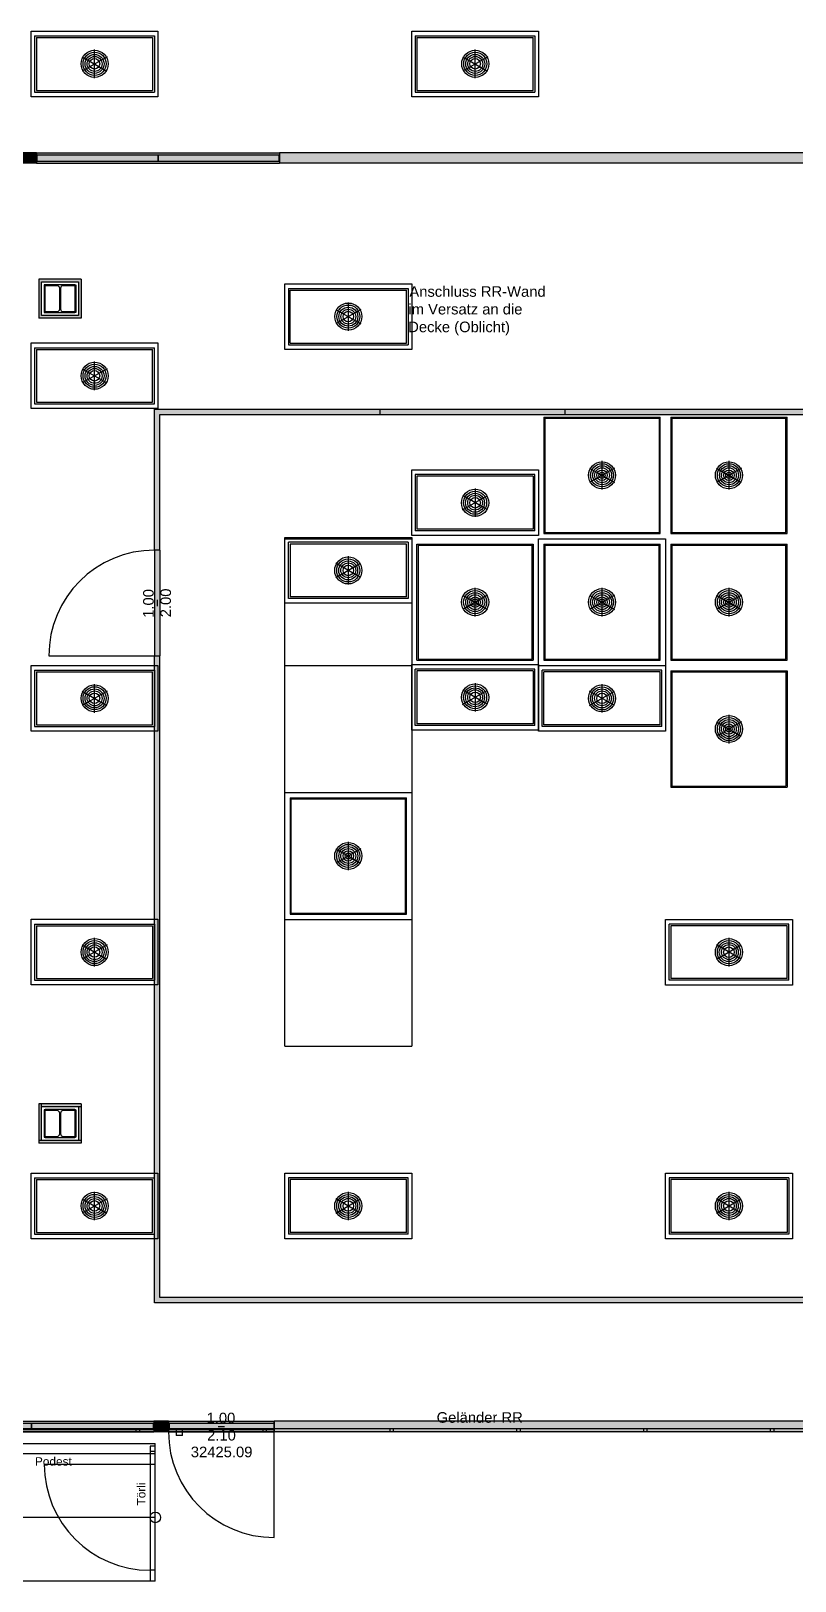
# Model space of a CAD drawing. Header units: inches. Extents: x 0 to 54693, y 0 to 31146.
# Drawn here: x 21302 to 28528, y 2441 to 17099 of the extents above; entities that cross this region are included whole.
import ezdxf
from ezdxf.lldxf.tags import DXFTag

# ---------------------------------------------------------------- set-up
doc = ezdxf.new("R2010")
doc.units = ezdxf.units.IN
doc.header["$MEASUREMENT"] = 0
doc.layers.add('Added', color=3, linetype='Continuous')
doc.styles.get("Standard").update_dxf_attribs({"font": 'arial.ttf'})
tags = doc.linetypes.add('1070_00_1200_Zwischenebene$0$SL3', pattern=[0.2, 0.1, -0.1]).pattern_tags.tags
tags[6:7] = [DXFTag(74, 4), DXFTag(75, 0), DXFTag(340, '0'), DXFTag(46, 1.0), DXFTag(50, 0.0), DXFTag(44, 0.0), DXFTag(45, 0.0)]
tags[4:5] = [DXFTag(74, 4), DXFTag(75, 0), DXFTag(340, '0'), DXFTag(46, 1.0), DXFTag(50, 0.0), DXFTag(44, 0.0), DXFTag(45, 0.0)]
tags = doc.linetypes.add('fein_strichliert', pattern=[4, 1, -2, 1]).pattern_tags.tags
tags[8:9] = [DXFTag(74, 4), DXFTag(75, 0), DXFTag(340, '0'), DXFTag(46, 0.0), DXFTag(50, 0.0), DXFTag(44, 0.0), DXFTag(45, 0.0)]
tags[6:7] = [DXFTag(74, 4), DXFTag(75, 0), DXFTag(340, '0'), DXFTag(46, 0.0), DXFTag(50, 0.0), DXFTag(44, 0.0), DXFTag(45, 0.0)]
tags[4:5] = [DXFTag(74, 4), DXFTag(75, 0), DXFTag(340, '0'), DXFTag(46, 0.0), DXFTag(50, 0.0), DXFTag(44, 0.0), DXFTag(45, 0.0)]
tags = doc.linetypes.add('fein_strichliert-A04HDE1766', pattern=[4, 1, -2, 1]).pattern_tags.tags
tags[8:9] = [DXFTag(74, 4), DXFTag(75, 0), DXFTag(340, '0'), DXFTag(46, 0.0), DXFTag(50, 0.0), DXFTag(44, 0.0), DXFTag(45, 0.0)]
tags[6:7] = [DXFTag(74, 4), DXFTag(75, 0), DXFTag(340, '0'), DXFTag(46, 0.0), DXFTag(50, 0.0), DXFTag(44, 0.0), DXFTag(45, 0.0)]
tags[4:5] = [DXFTag(74, 4), DXFTag(75, 0), DXFTag(340, '0'), DXFTag(46, 0.0), DXFTag(50, 0.0), DXFTag(44, 0.0), DXFTag(45, 0.0)]

msp = doc.modelspace()

# ---------------------------------------------------------------- linework, layer by layer
at = {"layer": 'Added', "linetype": 'fein_strichliert', "lineweight": -2, "ltscale": 0.18}
for p, q in [((21303, 16478), (21303, 17099)), ((21303, 17099), (22503, 17099)), ((22503, 17099), (22503, 16478)), ((24903, 16478), (24903, 17099)), ((24903, 17099), (26103, 17099)), ((26103, 17099), (26103, 16478)), ((22503, 16478), (21303, 16478)), ((26103, 16478), (24903, 16478)), ((23703, 14088), (23703, 14709)), ((23703, 14709), (24903, 14709)), ((24903, 14709), (24903, 14088)), ((21303, 13528), (21303, 14149)), ((21303, 14149), (22503, 14149)), ((22503, 14149), (22503, 13528)), ((24903, 14088), (23703, 14088)), ((22503, 13528), (21303, 13528)), ((24903, 12327), (24903, 12948)), ((24903, 12948), (26103, 12948)), ((26103, 12948), (26103, 12327)), ((26103, 12327), (24903, 12327)), ((23703, 11687), (23703, 12308)), ((23703, 12308), (24903, 12308)), ((24903, 12308), (24903, 11687)), ((22496, 11720), (22496, 11660)), ((24903, 11687), (23703, 11687)), ((21303, 10478), (21303, 11099)), ((21303, 11099), (22503, 11099)), ((22503, 11099), (22503, 10478)), ((24903, 10487), (24903, 11108)), ((24903, 11108), (26103, 11108)), ((26103, 11108), (26103, 10487)), ((26103, 10477), (26103, 11098)), ((26103, 11098), (27303, 11098)), ((27303, 11098), (27303, 10477)), ((22503, 10478), (21303, 10478)), ((26103, 10487), (24903, 10487)), ((27303, 10477), (26103, 10477)), ((21303, 8078), (21303, 8699)), ((21303, 8699), (22503, 8699)), ((22503, 8699), (22503, 8078)), ((27303, 8077), (27303, 8698)), ((27303, 8698), (28503, 8698)), ((28503, 8698), (28503, 8077)), ((22503, 8078), (21303, 8078)), ((28503, 8077), (27303, 8077)), ((21303, 5678), (21303, 6299)), ((21303, 6299), (22503, 6299)), ((22503, 6299), (22503, 5678)), ((23703, 5677), (23703, 6298)), ((23703, 6298), (24903, 6298)), ((24903, 6298), (24903, 5677)), ((27303, 5677), (27303, 6298)), ((27303, 6298), (28503, 6298)), ((28503, 6298), (28503, 5677)), ((22503, 5678), (21303, 5678)), ((24903, 5677), (23703, 5677)), ((28503, 5677), (27303, 5677))]:
    msp.add_line(p, q, dxfattribs=at)
at = {"layer": 'Added', "linetype": 'ByBlock', "lineweight": -2, "ltscale": 0.18}
for p, q in [((21337, 17054), (22469, 17054)), ((21337, 17054), (21337, 16522)), ((21353, 17038), (22453, 17038)), ((21353, 17038), (21353, 16538)), ((22453, 17038), (22453, 16538)), ((22469, 17054), (22469, 16522)), ((24937, 17054), (26069, 17054)), ((24937, 17054), (24937, 16522)), ((24953, 17038), (26053, 17038)), ((24953, 17038), (24953, 16538)), ((26053, 16538), (26053, 17038)), ((26069, 17054), (26069, 16522)), ((21904, 16653), (21904, 16923)), ((25504, 16653), (25504, 16923)), ((22022, 16856), (21787, 16721)), ((21787, 16856), (22021, 16721)), ((25622, 16856), (25387, 16721)), ((25387, 16856), (25621, 16721)), ((21337, 16522), (22469, 16522)), ((21353, 16538), (22453, 16538)), ((24937, 16522), (26069, 16522)), ((24953, 16538), (26053, 16538)), ((23737, 14664), (24869, 14664)), ((23737, 14664), (23737, 14132)), ((24869, 14664), (24869, 14132)), ((23753, 14648), (24853, 14648)), ((23753, 14148), (23753, 14648)), ((24304, 14263), (24304, 14533)), ((24853, 14148), (24853, 14648)), ((24422, 14466), (24187, 14331)), ((24187, 14466), (24421, 14331)), ((21337, 14104), (22469, 14104)), ((21337, 14104), (21337, 13572)), ((21353, 14088), (22453, 14088)), ((21353, 14088), (21353, 13588)), ((22453, 13588), (22453, 14088)), ((22469, 13572), (22469, 14104)), ((23737, 14132), (24869, 14132)), ((23753, 14148), (24853, 14148)), ((21904, 13703), (21904, 13973)), ((22022, 13906), (21787, 13771)), ((21787, 13906), (22021, 13771)), ((21337, 13572), (22469, 13572)), ((21353, 13588), (22453, 13588)), ((22471, 13522), (40528, 13522)), ((22471, 12190), (22471, 13522)), ((24603, 13522), (24603, 13472)), ((26350, 13522), (26350, 13472)), ((22521, 13472), (40478, 13472)), ((22521, 12190), (22521, 13472)), ((26153, 13448), (27253, 13448)), ((26153, 13448), (26153, 12348)), ((26163, 13438), (27243, 13438)), ((26163, 13438), (26163, 12358)), ((27243, 13438), (27243, 12358)), ((27253, 12348), (27253, 13448)), ((27353, 13448), (28453, 13448)), ((27353, 13448), (27353, 12348)), ((27363, 13438), (28443, 13438)), ((27363, 13438), (27363, 12358)), ((28443, 12358), (28443, 13438)), ((28453, 12348), (28453, 13448)), ((26069, 12904), (24937, 12904)), ((24937, 12904), (24937, 12372)), ((26069, 12372), (26069, 12904)), ((26821, 12965), (26586, 12830)), ((26586, 12965), (26820, 12830)), ((26704, 12763), (26704, 13033)), ((28021, 12965), (27786, 12830)), ((27786, 12965), (28020, 12830)), ((27904, 12763), (27904, 13033)), ((26053, 12888), (24953, 12888)), ((24953, 12888), (24953, 12388)), ((25502, 12773), (25502, 12504)), ((26053, 12888), (26053, 12388)), ((25385, 12571), (25620, 12706)), ((25620, 12571), (25386, 12706)), ((26069, 12372), (24937, 12372)), ((26053, 12388), (24953, 12388)), ((26153, 12348), (27253, 12348)), ((26163, 12358), (27243, 12358)), ((27353, 12348), (28453, 12348)), ((27363, 12358), (28443, 12358)), ((22521, 12190), (22471, 12190)), ((23703, 7498), (23703, 12298)), ((23703, 12298), (24903, 12298)), ((24869, 12264), (23737, 12264)), ((23737, 11732), (23737, 12264)), ((24853, 12248), (23753, 12248)), ((23753, 12248), (23753, 11748)), ((24853, 11748), (24853, 12248)), ((24869, 12264), (24869, 11732)), ((24903, 12298), (24903, 7498)), ((24953, 12248), (26053, 12248)), ((24953, 11148), (24953, 12248)), ((24963, 12238), (26043, 12238)), ((24963, 12238), (24963, 11158)), ((26043, 11158), (26043, 12238)), ((26053, 12248), (26053, 11148)), ((26103, 11098), (26103, 12298)), ((26103, 12298), (27303, 12298)), ((26153, 12248), (27253, 12248)), ((26153, 12248), (26153, 11148)), ((26163, 12238), (27243, 12238)), ((26163, 12238), (26163, 11158)), ((27243, 11158), (27243, 12238)), ((27253, 11148), (27253, 12248)), ((27303, 12298), (27303, 11098)), ((27353, 12248), (28453, 12248)), ((27353, 12248), (27353, 11148)), ((27363, 12238), (28443, 12238)), ((27363, 12238), (27363, 11158)), ((28443, 11158), (28443, 12238)), ((28453, 11148), (28453, 12248)), ((24185, 11931), (24420, 12066)), ((24420, 11931), (24186, 12066)), ((24302, 12133), (24302, 11864)), ((24869, 11732), (23737, 11732)), ((24853, 11748), (23753, 11748)), ((25621, 11765), (25386, 11630)), ((25386, 11765), (25620, 11630)), ((25504, 11563), (25504, 11833)), ((26821, 11765), (26586, 11630)), ((26586, 11765), (26820, 11630)), ((26704, 11563), (26704, 11833)), ((28021, 11765), (27786, 11630)), ((27786, 11765), (28020, 11630)), ((27904, 11563), (27904, 11833)), ((21471, 11190), (22521, 11190)), ((22471, 5073), (22471, 11190)), ((22521, 5123), (22521, 11190)), ((24953, 11148), (26053, 11148)), ((24963, 11158), (26043, 11158)), ((26153, 11148), (27253, 11148)), ((26163, 11158), (27243, 11158)), ((27353, 11148), (28453, 11148)), ((27363, 11158), (28443, 11158)), ((21337, 11054), (22469, 11054)), ((21337, 11054), (21337, 10522)), ((21353, 11038), (22453, 11038)), ((21353, 11038), (21353, 10538)), ((22453, 10538), (22453, 11038)), ((22469, 11054), (22469, 10522)), ((23703, 11098), (24903, 11098)), ((26069, 11064), (24937, 11064)), ((24937, 10532), (24937, 11064)), ((26053, 11048), (24953, 11048)), ((24953, 11048), (24953, 10548)), ((26053, 11048), (26053, 10548)), ((26069, 10532), (26069, 11064)), ((26103, 11098), (27303, 11098)), ((27269, 11054), (26137, 11054)), ((26137, 10522), (26137, 11054)), ((27253, 11038), (26153, 11038)), ((26153, 10538), (26153, 11038)), ((27253, 10538), (27253, 11038)), ((27269, 10522), (27269, 11054)), ((27353, 11048), (28453, 11048)), ((27353, 11048), (27353, 9948)), ((27363, 11038), (28443, 11038)), ((27363, 11038), (27363, 9958)), ((28443, 11038), (28443, 9958)), ((28453, 11048), (28453, 9948)), ((22022, 10856), (21787, 10721)), ((21787, 10856), (22021, 10721)), ((21904, 10653), (21904, 10923)), ((25385, 10731), (25620, 10866)), ((25620, 10731), (25386, 10866)), ((25502, 10933), (25502, 10664)), ((26585, 10721), (26820, 10856)), ((26820, 10721), (26586, 10856)), ((26702, 10923), (26702, 10654)), ((28021, 10565), (27786, 10430)), ((27786, 10565), (28020, 10430)), ((27904, 10363), (27904, 10633)), ((21337, 10522), (22469, 10522)), ((21353, 10538), (22453, 10538)), ((26069, 10532), (24937, 10532)), ((26053, 10548), (24953, 10548)), ((27269, 10522), (26137, 10522)), ((27253, 10538), (26153, 10538)), ((23703, 9898), (24903, 9898)), ((23753, 9848), (24853, 9848)), ((23753, 9848), (23753, 8748)), ((23763, 9838), (24843, 9838)), ((23763, 8758), (23763, 9838)), ((24843, 8758), (24843, 9838)), ((24853, 8748), (24853, 9848)), ((27353, 9948), (28453, 9948)), ((27363, 9958), (28443, 9958)), ((24304, 9163), (24304, 9433)), ((24421, 9365), (24186, 9230)), ((24186, 9365), (24420, 9230)), ((21337, 8654), (22469, 8654)), ((21337, 8654), (21337, 8122)), ((22469, 8654), (22469, 8122)), ((23703, 8698), (24903, 8698)), ((23753, 8748), (24853, 8748)), ((23763, 8758), (24843, 8758)), ((28469, 8654), (27337, 8654)), ((27337, 8122), (27337, 8654)), ((28469, 8122), (28469, 8654)), ((21353, 8638), (22453, 8638)), ((21353, 8638), (21353, 8138)), ((21904, 8253), (21904, 8523)), ((22453, 8638), (22453, 8138)), ((28453, 8638), (27353, 8638)), ((27353, 8638), (27353, 8138)), ((27902, 8523), (27902, 8254)), ((28453, 8138), (28453, 8638)), ((22022, 8456), (21787, 8321)), ((21787, 8456), (22021, 8321)), ((27785, 8321), (28020, 8456)), ((28020, 8321), (27786, 8456)), ((21337, 8122), (22469, 8122)), ((21353, 8138), (22453, 8138)), ((28469, 8122), (27337, 8122)), ((28453, 8138), (27353, 8138)), ((23703, 7498), (24903, 7498)), ((21337, 6254), (22469, 6254)), ((21337, 6254), (21337, 5722)), ((21353, 6238), (22453, 6238)), ((21353, 6238), (21353, 5738)), ((22453, 5738), (22453, 6238)), ((22469, 5722), (22469, 6254)), ((24869, 6254), (23737, 6254)), ((23737, 6254), (23737, 5722)), ((24853, 6238), (23753, 6238)), ((23753, 6238), (23753, 5738)), ((24853, 5738), (24853, 6238)), ((24869, 5722), (24869, 6254)), ((28469, 6254), (27337, 6254)), ((27337, 6254), (27337, 5722)), ((28453, 6238), (27353, 6238)), ((27353, 6238), (27353, 5738)), ((28453, 6238), (28453, 5738)), ((28469, 6254), (28469, 5722)), ((22022, 6056), (21787, 5921)), ((21787, 6056), (22021, 5921)), ((21904, 5853), (21904, 6123)), ((24185, 5921), (24420, 6056)), ((24420, 5921), (24186, 6056)), ((24302, 6123), (24302, 5854)), ((27785, 5921), (28020, 6056)), ((28020, 5921), (27786, 6056)), ((27902, 6123), (27902, 5854)), ((21337, 5722), (22469, 5722)), ((21353, 5738), (22453, 5738)), ((24869, 5722), (23737, 5722)), ((24853, 5738), (23753, 5738)), ((28469, 5722), (27337, 5722)), ((28453, 5738), (27353, 5738)), ((38188, 5073), (22471, 5073)), ((38188, 5123), (22521, 5123)), ((14227, 3883), (29528, 3883)), ((29528, 3853), (14227, 3853)), ((22298, 3853), (22298, 3883)), ((22328, 3883), (22328, 3853)), ((23498, 3853), (23498, 3883)), ((23528, 3883), (23528, 3853)), ((24698, 3853), (24698, 3883)), ((24728, 3883), (24728, 3853)), ((25898, 3853), (25898, 3883)), ((25928, 3883), (25928, 3853)), ((27098, 3853), (27098, 3883)), ((27128, 3883), (27128, 3853)), ((28298, 3853), (28298, 3883)), ((28328, 3883), (28328, 3853)), ((15818, 3743), (22478, 3743)), ((22478, 3718), (22428, 3718)), ((22428, 3718), (22428, 2441)), ((22428, 3668), (22478, 3668)), ((22478, 2441), (22478, 3743)), ((22478, 3643), (19738, 3643)), ((22478, 3543), (22428, 3543)), ((22478, 3043), (19608, 3043)), ((22478, 2543), (22428, 2543)), ((19478, 2443), (22478, 2443))]:
    msp.add_line(p, q, dxfattribs=at)
at = {"layer": 'Added', "linetype": 'Continuous', "lineweight": -2, "ltscale": 0.18}
for p, q in [((21353, 15948), (21191, 15948)), ((21353, 15848), (21191, 15848)), ((21353, 15948), (23653, 15948)), ((21353, 15948), (21353, 15848)), ((21353, 15928), (23653, 15928)), ((21353, 15868), (23653, 15868)), ((21353, 15848), (23653, 15848)), ((21358, 15928), (21358, 15868)), ((22501, 15928), (22501, 15868)), ((22506, 15928), (22506, 15868)), ((23648, 15928), (23648, 15868)), ((36953, 15948), (23653, 15948)), ((23653, 15948), (23653, 15848)), ((36953, 15848), (23653, 15848)), ((21378, 14753), (21378, 14383)), ((21778, 14753), (21378, 14753)), ((21403, 14728), (21753, 14728)), ((21403, 14408), (21403, 14728)), ((21438, 14698), (21428, 14698)), ((21428, 14698), (21428, 14438)), ((21438, 14433), (21438, 14703)), ((21438, 14703), (21718, 14703)), ((21550, 14690), (21438, 14690)), ((21574, 14470), (21574, 14666)), ((21582, 14666), (21582, 14470)), ((21718, 14690), (21606, 14690)), ((21718, 14703), (21718, 14433)), ((21718, 14698), (21728, 14698)), ((21728, 14698), (21728, 14438)), ((21753, 14728), (21753, 14408)), ((21778, 14753), (21778, 14383)), ((21778, 14383), (21378, 14383)), ((21753, 14408), (21403, 14408)), ((21428, 14438), (21438, 14438)), ((21438, 14446), (21550, 14446)), ((21718, 14433), (21438, 14433)), ((21606, 14446), (21718, 14446)), ((21728, 14438), (21718, 14438)), ((21378, 6953), (21378, 6583)), ((21778, 6953), (21378, 6953)), ((21403, 6608), (21403, 6953)), ((21403, 6928), (21778, 6928)), ((21438, 6898), (21428, 6898)), ((21428, 6898), (21428, 6638)), ((21438, 6633), (21438, 6903)), ((21438, 6903), (21718, 6903)), ((21550, 6890), (21438, 6890)), ((21718, 6890), (21606, 6890)), ((21718, 6903), (21718, 6633)), ((21718, 6898), (21728, 6898)), ((21728, 6898), (21728, 6638)), ((21753, 6928), (21753, 6608)), ((21778, 6953), (21778, 6583)), ((21574, 6670), (21574, 6866)), ((21582, 6866), (21582, 6670)), ((21778, 6608), (21378, 6608)), ((21428, 6638), (21438, 6638)), ((21438, 6646), (21550, 6646)), ((21718, 6633), (21438, 6633)), ((21606, 6646), (21718, 6646)), ((21728, 6638), (21718, 6638)), ((21778, 6583), (21378, 6583)), ((20143, 3953), (22463, 3953)), ((20143, 3933), (22463, 3933)), ((20143, 3873), (22463, 3873)), ((20143, 3853), (22463, 3853)), ((21306, 3933), (21306, 3873)), ((22458, 3933), (22458, 3873)), ((22603, 3953), (22463, 3953)), ((22463, 3953), (22463, 3853)), ((22603, 3853), (22463, 3853)), ((22603, 3953), (23603, 3953)), ((22603, 3953), (22603, 3853)), ((22603, 3953), (22603, 3853)), ((22603, 3933), (23603, 3933)), ((22603, 3873), (23603, 3873)), ((22603, 3853), (23603, 3853)), ((22608, 3933), (22608, 3873)), ((22736, 3878), (22676, 3878)), ((22676, 3878), (22676, 3818)), ((22736, 3818), (22676, 3818)), ((22736, 3818), (22736, 3878)), ((23598, 3933), (23598, 3873)), ((29678, 3953), (23603, 3953)), ((23603, 3953), (23603, 3853)), ((23603, 2853), (23603, 3953)), ((38143, 3853), (23603, 3853))]:
    msp.add_line(p, q, dxfattribs=at)
at = {"layer": 'Added', "linetype": 'fein_strichliert-A04HDE1766', "lineweight": -2, "ltscale": 0.18}
for p, q in [((22503, 15928), (22503, 15868)), ((23653, 15928), (23653, 15868)), ((21303, 3933), (21303, 3873)), ((22463, 3933), (22463, 3873)), ((22603, 3953), (23603, 3953)), ((22603, 3853), (23603, 3853)), ((23073, 3903), (23133, 3903)), ((23603, 3933), (23603, 3873))]:
    msp.add_line(p, q, dxfattribs=at)
at = {"layer": 'Added', "linetype": 'fein_strichliert', "lineweight": 25, "ltscale": 0.25}
for p, q in [((22471, 12190), (22471, 11190)), ((22521, 12190), (22521, 11190))]:
    msp.add_line(p, q, dxfattribs=at)
at = {"layer": 'Added', "linetype": '1070_00_1200_Zwischenebene$0$SL3', "lineweight": -2, "ltscale": 0.18}
msp.add_line((22428, 3543), (21428, 3543), dxfattribs=at)
at = {"layer": 'Added', "linetype": 'ByBlock', "lineweight": -2, "ltscale": 0.18}
for centre, radius in [((21904, 16789), 128), ((21904, 16789), 109), ((21904, 16788), 89.6), ((21904, 16788), 70.3), ((25504, 16789), 128), ((25504, 16789), 109), ((25504, 16788), 89.6), ((25504, 16788), 70.3), ((21903, 16789), 49.6), ((25503, 16789), 49.6), ((24304, 14399), 128), ((24304, 14399), 109), ((24304, 14398), 89.6), ((24304, 14398), 70.3), ((24303, 14399), 49.6), ((21904, 13839), 128), ((21904, 13839), 109), ((21904, 13838), 89.6), ((21904, 13838), 70.3), ((21903, 13839), 49.6), ((26703, 12898), 128), ((26703, 12898), 109), ((26704, 12898), 89.6), ((26703, 12898), 70.3), ((26703, 12898), 49.6), ((26703, 12898), 29.8), ((26704, 12898), 11.9), ((27903, 12898), 128), ((27903, 12898), 109), ((27904, 12898), 89.6), ((27903, 12898), 70.3), ((27903, 12898), 49.6), ((27903, 12898), 29.8), ((27904, 12898), 11.9), ((25503, 12638), 128), ((25503, 12638), 109), ((25502, 12638), 89.6), ((25503, 12639), 70.3), ((25503, 12638), 49.6), ((24303, 11998), 128), ((24303, 11998), 109), ((24302, 11998), 89.6), ((24303, 11999), 70.3), ((24303, 11998), 49.6), ((25503, 11698), 128), ((25503, 11698), 109), ((25504, 11698), 89.6), ((25503, 11698), 70.3), ((25503, 11698), 49.6), ((25503, 11698), 29.8), ((26703, 11698), 128), ((26703, 11698), 109), ((26704, 11698), 89.6), ((26703, 11698), 70.3), ((26703, 11698), 49.6), ((26703, 11698), 29.8), ((27903, 11698), 128), ((27903, 11698), 109), ((27904, 11698), 89.6), ((27903, 11698), 70.3), ((27903, 11698), 49.6), ((27903, 11698), 29.8), ((25504, 11698), 11.9), ((26704, 11698), 11.9), ((27904, 11698), 11.9), ((21904, 10789), 128), ((21904, 10789), 109), ((21904, 10788), 89.6), ((21904, 10788), 70.3), ((25503, 10798), 128), ((25503, 10798), 109), ((25502, 10798), 89.6), ((25503, 10799), 70.3), ((25503, 10798), 49.6), ((26703, 10788), 128), ((26703, 10788), 109), ((26702, 10788), 89.6), ((26703, 10789), 70.3), ((21903, 10789), 49.6), ((26703, 10788), 49.6), ((27903, 10498), 128), ((27903, 10498), 109), ((27904, 10498), 89.6), ((27903, 10498), 70.3), ((27903, 10498), 49.6), ((27903, 10498), 29.8), ((27904, 10498), 11.9), ((24303, 9298), 128), ((24303, 9298), 109), ((24304, 9298), 89.6), ((24303, 9298), 70.3), ((24303, 9298), 49.6), ((24303, 9298), 29.8), ((24304, 9298), 11.9), ((21904, 8389), 128), ((27903, 8388), 128), ((21904, 8389), 109), ((21904, 8388), 89.6), ((21904, 8388), 70.3), ((21903, 8389), 49.6), ((27903, 8388), 109), ((27902, 8388), 89.6), ((27903, 8389), 70.3), ((27903, 8388), 49.6), ((21904, 5989), 128), ((21904, 5989), 109), ((21904, 5988), 89.6), ((21904, 5988), 70.3), ((21903, 5989), 49.6), ((24303, 5988), 128), ((24303, 5988), 109), ((24302, 5988), 89.6), ((24303, 5989), 70.3), ((24303, 5988), 49.6), ((27903, 5988), 128), ((27903, 5988), 109), ((27902, 5988), 89.6), ((27903, 5989), 70.3), ((27903, 5988), 49.6), ((22478, 3043), 50)]:
    msp.add_circle(centre, radius, dxfattribs=at)
at = {"layer": 'Added', "linetype": 'Continuous', "lineweight": -2, "ltscale": 0.18}
for centre, major_axis in [((21550, 14666), (24, 0)), ((21606, 14666), (0, 24)), ((21550, 14470), (0, -24)), ((21606, 14470), (-24, 0)), ((21550, 6866), (24, 0)), ((21606, 6866), (0, 24)), ((21550, 6670), (0, -24)), ((21606, 6670), (-24, 0)), ((23603, 3853), (-1000, 0))]:
    msp.add_ellipse(centre, major_axis=major_axis, ratio=1, start_param=0, end_param=1.570796, dxfattribs=at)
at = {"layer": 'Added', "linetype": 'ByBlock', "lineweight": -2, "ltscale": 0.18}
msp.add_ellipse((22471, 11190), major_axis=(0, 1000), ratio=1, start_param=0, end_param=1.570796, dxfattribs=at)
at = {"layer": 'Added', "linetype": '1070_00_1200_Zwischenebene$0$SL3', "lineweight": -2, "ltscale": 0.18}
msp.add_ellipse((22428, 3543), major_axis=(-1000, 0), ratio=1, start_param=0, end_param=1.570796, dxfattribs=at)
at = {"layer": 'Added', "linetype": 'Continuous', "lineweight": -2, "ltscale": 0.18}
for points in [[(21191, 15848), (21191, 15948), (21353, 15848), (21353, 15948)], [(21353, 15848), (23653, 15848), (21353, 15948), (23653, 15948)], [(23653, 15848), (23653, 15948), (36953, 15848), (36953, 15948)], [(21378, 14753), (21403, 14753), (21378, 14408), (21403, 14408)], [(21778, 14753), (21778, 14728), (21403, 14753), (21403, 14728)], [(21778, 14408), (21753, 14408), (21778, 14728), (21753, 14728)], [(21378, 14383), (21378, 14408), (21778, 14383), (21778, 14408)], [(21378, 6953), (21403, 6953), (21378, 6608), (21403, 6608)], [(21778, 6953), (21778, 6928), (21403, 6953), (21403, 6928)], [(21778, 6608), (21753, 6608), (21778, 6928), (21753, 6928)], [(21378, 6583), (21378, 6608), (21778, 6583), (21778, 6608)], [(20143, 3853), (22463, 3853), (20143, 3953), (22463, 3953)], [(22463, 3853), (22463, 3953), (22603, 3853), (22603, 3953)], [(22603, 3853), (23603, 3853), (22603, 3953), (23603, 3953)], [(22603, 3853), (23603, 3853), (22603, 3953), (23603, 3953)], [(23603, 3853), (23603, 3953), (38143, 3853), (38143, 3953)]]:
    msp.add_solid(points, dxfattribs=at)
at = {"layer": 'Added', "linetype": 'ByBlock', "lineweight": -2, "ltscale": 0.18}
for points in [[(24603, 13522), (24603, 13472), (22471, 13522), (22521, 13472)], [(22471, 13522), (22521, 13472), (22471, 12190), (22521, 12190)], [(40528, 13522), (40478, 13472), (22471, 13522), (22521, 13472)], [(22471, 13522), (22521, 13472), (22471, 5072), (22521, 5122)], [(24603, 13472), (24603, 13522), (26350, 13472), (26350, 13522)], [(32403, 13522), (32403, 13472), (26350, 13522), (26350, 13472)], [(22471, 12190), (22471, 11190), (22521, 12190), (22521, 11190)], [(22471, 11190), (22521, 11190), (22471, 5073), (22521, 5123)], [(22471, 5073), (22521, 5123), (38188, 5073), (38188, 5123)], [(22471, 5072), (22521, 5122), (39296, 5072), (39296, 5122)]]:
    msp.add_solid(points, dxfattribs=at)
at = {"layer": 'Added', "ltscale": 0.18}
msp.add_solid([(29528, 3893), (29528, 3843), (14228, 3893), (14228, 3843)], dxfattribs=at)

# ---------------------------------------------------------------- texts
at = {"layer": 'Added'}
for s, height, rotation, p in [('Anschluss', 100, 360, (24881, 14586)), ('RR-Wand', 100, 360, (25557, 14586)), ('im', 100, 360, (24872, 14419)), ('Versatz', 100, 360, (25058, 14419)), ('die', 100, 360, (25764, 14419)), ('an', 100, 360, (25570, 14419)), ('Decke', 100, 360, (24870, 14251)), ('(Oblicht)', 100, 360, (25305, 14251)), ('1.00', 100, 90, (22463, 11550)), ('2.00', 100, 90, (22626, 11555)), ('Geländer', 100, 360, (25139, 3938)), ('RR', 100, 360, (25752, 3938)), ('Törli', 80, 90, (22385, 3156))]:
    msp.add_text(s, height=height, rotation=rotation, dxfattribs=at).set_placement(p)
for s, height, p in [('1.00', 100, (22963, 3933)), ('2.10', 100, (22968, 3770)), ('32425.09', 100, (22814, 3612)), ('Podest', 80, (21340, 3532))]:
    msp.add_text(s, height=height, dxfattribs=at).set_placement(p)

doc.saveas('drawing.dxf')
